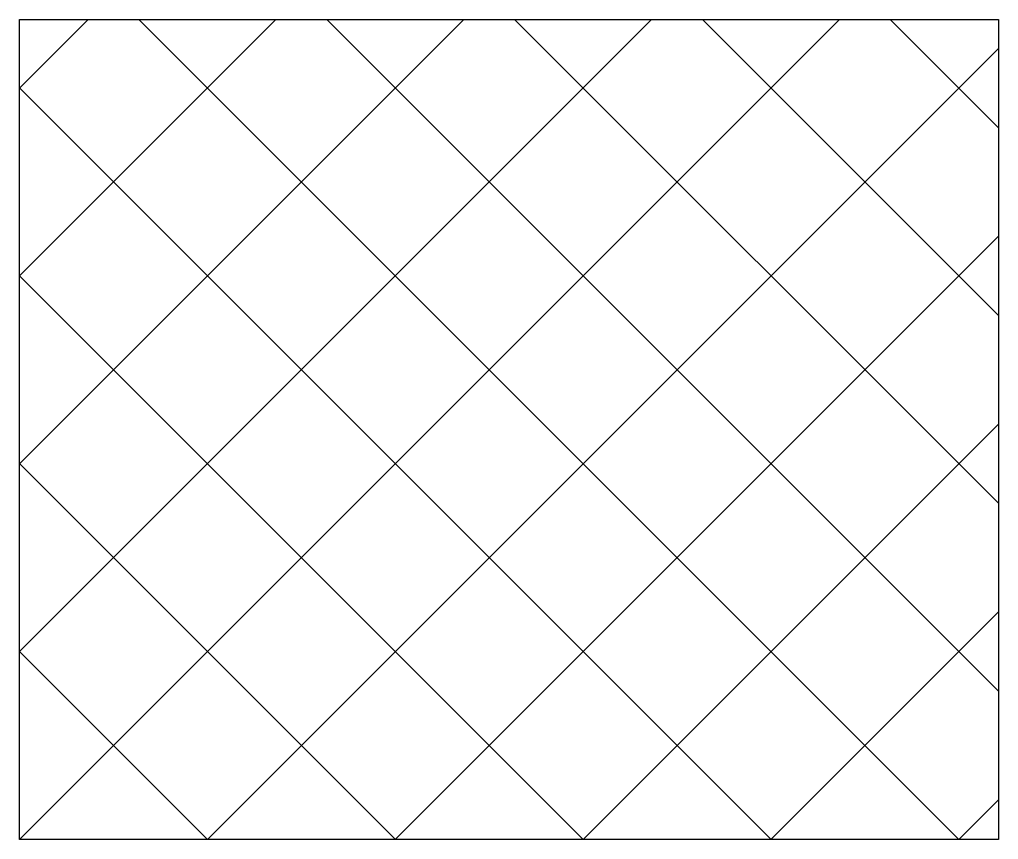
# Model space of a CAD drawing. Header units: millimetres. Extents: x 0 to 11.7, y 0 to 9.8.
import ezdxf

# ---------------------------------------------------------------- set-up
doc = ezdxf.new("R2010")
doc.units = ezdxf.units.MM
doc.header["$LTSCALE"] = 0.5

msp = doc.modelspace()

# ---------------------------------------------------------------- hatches: boundary and pattern name
h = msp.add_hatch()
h.set_pattern_fill('ANSI37', color=256, scale=0.5)
h.paths.add_polyline_path([(11.7, 9.8), (0, 9.8), (0, 0), (11.7, 0)])

# ---------------------------------------------------------------- linework, layer by layer
msp.add_lwpolyline([(0, 9.8), (11.7, 9.8), (11.7, 0), (0, 0), (0, 9.8)], close=True)

doc.saveas('drawing.dxf')
